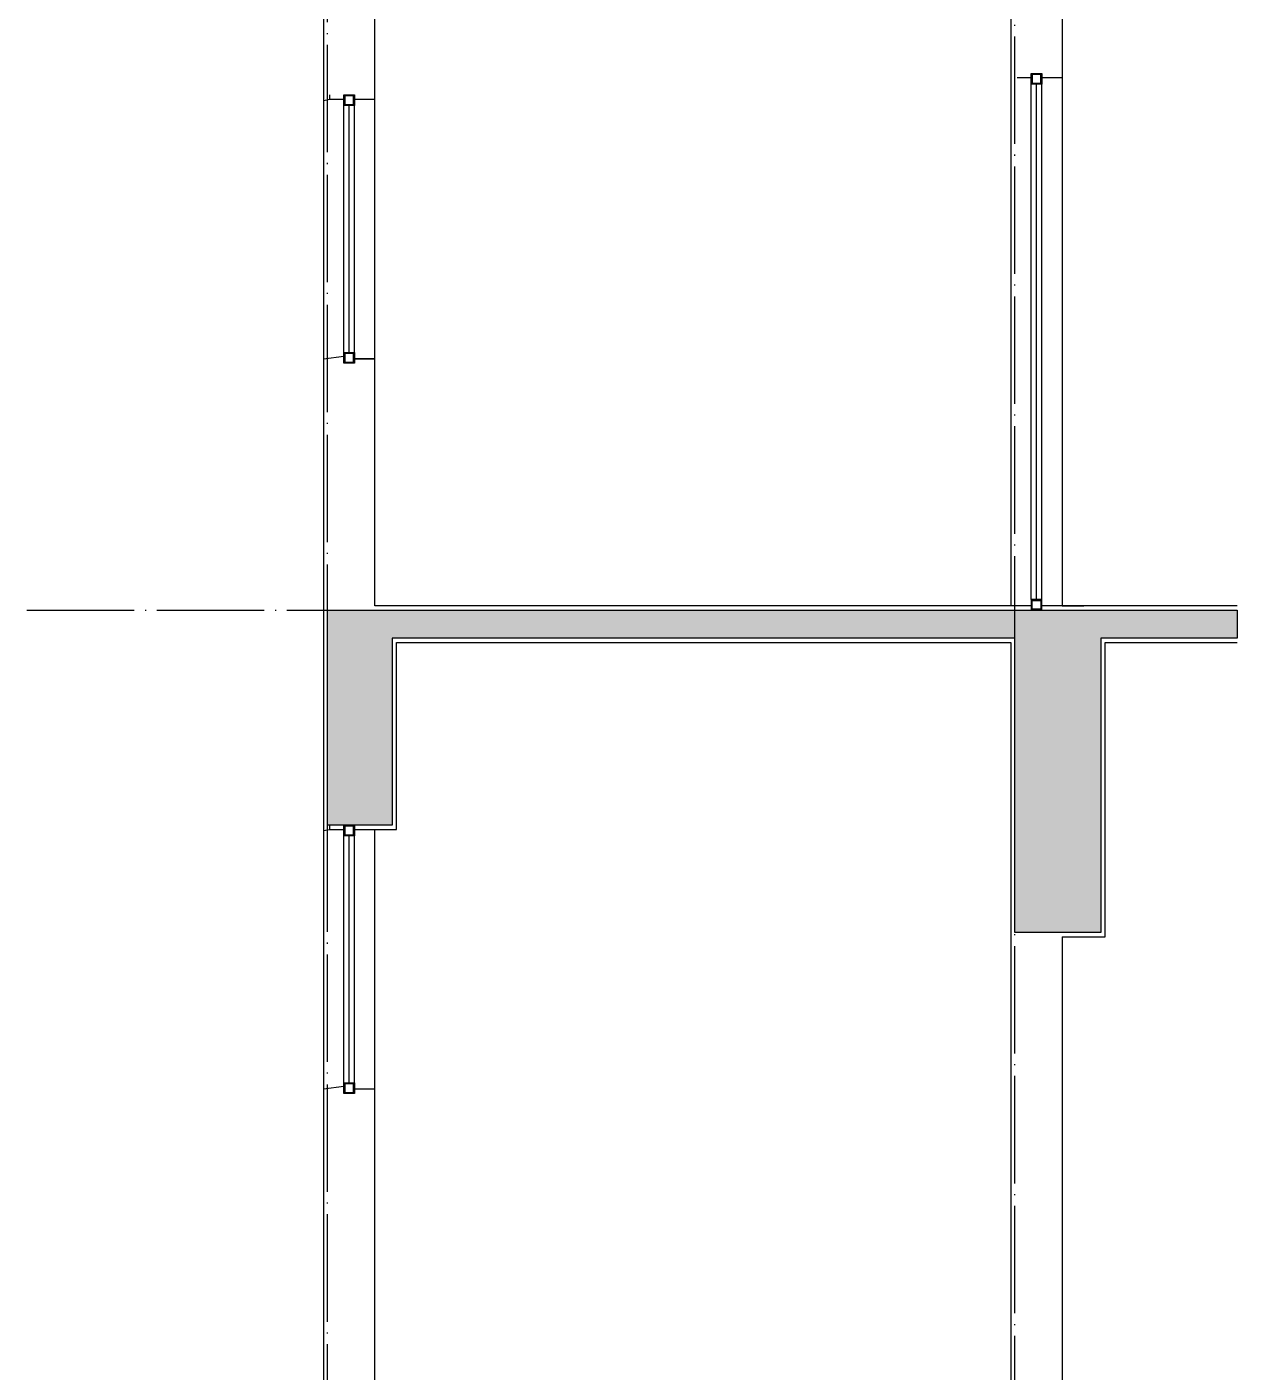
# Model space of a CAD drawing. Extents: x 6843040 to 15500510, y -6507076 to -4940511.
# Drawn here: x 7674572 to 7680206, y -6171037 to -6164774 of the extents above; entities that cross this region are included whole.
import ezdxf

# ---------------------------------------------------------------- set-up
doc = ezdxf.new("R2010")
doc.units = 0
doc.header["$LTSCALE"] = 1000
doc.header["$MEASUREMENT"] = 0
doc.linetypes.add('DOTE', pattern=[2.42, 2, -0.2, 0.02, -0.2])
for name, color, linetype in [('DOTE', 8, 'DOTE'), ('E_LINE_1', 1, 'Continuous'), ('PUB_HATCH', 8, 'Continuous'), ('WINDOW', 4, 'Continuous'), ('批荡层', 213, 'Continuous')]:
    doc.layers.add(name, color=color, linetype=linetype)

msp = doc.modelspace()

# ---------------------------------------------------------------- hatches: boundary and pattern name
at = {"layer": 'PUB_HATCH'}
h = msp.add_hatch(dxfattribs=at)
h.set_pattern_fill('钢筋混凝土', color=256, scale=25, style=0)
h.set_pattern_definition([(45, (-594.645, 0), (-44.19417382, 44.19417382), []), (50, (-594.65, 0), (179.3150457, -15.6880337), [18.75, -206.25]), (355, (-594.65, 0), (-34.6878334, 188.0480334), [15, -165]), (100.4514, (-579.7, -1.3), (144.6273454, 172.3598855), [15.9350475, -175.285528]), (46.1842, (-594.65, 50), (266.810262, -41.3797536), [28.125, -309.375]), (96.6356, (-572.4, 46.55), (233.6656764, 243.529468), [23.902572, -262.92825]), (351.1842, (-594.65, 50), (233.665486, 243.52965), [22.5, -247.5]), (21, (-569.65, 37.5), (149.226763, -100.6547227), [18.75, -206.25]), (326, (-569.65, 37.5), (60.828833, 181.2875113), [15, -165]), (71.4514, (-557.21, 29.11), (210.055657, 80.6326242), [15.9350475, -175.285528]), (37.5, (-594.645, 0), (3.03996383, 83.22346346), [0, -163, 0, -167.5, 0, -165.625]), (7.5, (-594.645, 0), (65.7673844, 98.602928), [0, -95.5, 0, -159.25, 0, -63.125]), (327.5, (-650.395, 0), (133.45560904, -5.63871793), [0, -62.5, 0, -195, 0, -258.75]), (317.5, (-675.4, 0), (145.7965423, 25.0262456), [0, -81.25, 0, -129.5, 0, -183.75])])
h.paths.add_polyline_path([(7679172.5, -6167619.9), (7676272.5, -6167619.9), (7676272.5, -6168489.9), (7675972.5, -6168489.9), (7675972.5, -6167489.9), (7680206.5, -6167489.9), (7680206.5, -6167619.9), (7679572.5, -6167619.9), (7679572.5, -6168989.9), (7679172.5, -6168989.9)])

# ---------------------------------------------------------------- linework, layer by layer
at = {"layer": 'DOTE', "ltscale": 0.25}
for p, q in [((7679172.5, -6181048.2), (7679172.5, -6150148.4)), ((7675972.5, -6181087.2), (7675972.5, -6150305.7))]:
    msp.add_line(p, q, dxfattribs=at)
at = {"layer": 'DOTE', "linetype": 'DOTE', "ltscale": 0.25}
msp.add_lwpolyline([(7674572.5, -6167489.9), (7680206.5, -6167489.9)], dxfattribs=at)
msp.add_lwpolyline([(7674572.5, -6167489.9), (7680206.5, -6167489.9)], dxfattribs=at)
at = {"layer": 'E_LINE_1'}
msp.add_lwpolyline([(7679172.5, -6167619.9), (7676272.5, -6167619.9), (7676272.5, -6168489.9), (7675972.5, -6168489.9), (7675972.5, -6167489.9), (7680206.5, -6167489.9), (7680206.5, -6167619.9), (7679572.5, -6167619.9), (7679572.5, -6168989.9), (7679172.5, -6168989.9), (7679172.5, -6167619.9)], dxfattribs=at)
at = {"layer": 'WINDOW'}
for p, q in [((7679247.5, -6167439.9, 0), (7679247.5, -6165039.9, 0)), ((7679272.5, -6167439.9), (7679272.5, -6165039.9)), ((7679297.5, -6167439.9, 0), (7679297.5, -6165039.9, 0)), ((7676047.5, -6166290, 0), (7676047.5, -6165140, 0)), ((7676072.5, -6166290), (7676072.5, -6165140)), ((7676097.5, -6166290, 0), (7676097.5, -6165140, 0)), ((7676047.5, -6169689.9, 0), (7676047.5, -6168539.9, 0)), ((7676072.5, -6169689.9), (7676072.5, -6168539.9)), ((7676097.5, -6169689.9, 0), (7676097.5, -6168539.9, 0))]:
    msp.add_line(p, q, dxfattribs=at)
for points in [[(7679247.5, -6164989.9), (7679297.5, -6164989.9), (7679297.5, -6165039.9), (7679247.5, -6165039.9)], [(7679292.5, -6164994.9), (7679252.5, -6164994.9), (7679252.5, -6165034.9), (7679292.5, -6165034.9)], [(7676047.5, -6166290), (7676097.5, -6166290), (7676097.5, -6166340), (7676047.5, -6166340)], [(7676092.5, -6166295), (7676052.5, -6166295), (7676052.5, -6166335), (7676092.5, -6166335)], [(7679247.5, -6167489.9), (7679297.5, -6167489.9), (7679297.5, -6167439.9), (7679247.5, -6167439.9)], [(7679292.5, -6167484.9), (7679252.5, -6167484.9), (7679252.5, -6167444.9), (7679292.5, -6167444.9)], [(7676047.5, -6169689.9), (7676097.5, -6169689.9), (7676097.5, -6169739.9), (7676047.5, -6169739.9)], [(7676092.5, -6169694.9), (7676052.5, -6169694.9), (7676052.5, -6169734.9), (7676092.5, -6169734.9)]]:
    msp.add_lwpolyline(points, close=True, dxfattribs=at)
at = {"layer": 'WINDOW', "elevation": 0}
for points in [[(7676047.5, -6165090), (7676097.5, -6165090), (7676097.5, -6165140), (7676047.5, -6165140)], [(7676092.5, -6165095), (7676052.5, -6165095), (7676052.5, -6165135), (7676092.5, -6165135)], [(7676047.5, -6168489.9), (7676097.5, -6168489.9), (7676097.5, -6168539.9), (7676047.5, -6168539.9)], [(7676092.5, -6168494.9), (7676052.5, -6168494.9), (7676052.5, -6168534.9), (7676092.5, -6168534.9)]]:
    msp.add_lwpolyline(points, close=True, dxfattribs=at)
at = {"layer": '批荡层'}
for p, q in [((7675952.5, -6161339.9), (7675952.5, -6165110)), ((7679297.5, -6165009.9), (7679392.5, -6165009.9)), ((7675982.5, -6165110), (7676047.5, -6165110)), ((7676047.5, -6166308), (7675952.5, -6166320)), ((7679247.5, -6167469.9), (7676192.5, -6167469.9)), ((7680206.5, -6167469.9), (7679297.5, -6167469.9)), ((7680106.8, -6167469.9), (7679392.5, -6167469.9)), ((7675952.5, -6168515.9), (7675952.5, -6171109.9)), ((7675982.5, -6168509.9), (7676047.5, -6168509.9)), ((7676047.5, -6169707.9), (7675952.5, -6169719.9))]:
    msp.add_line(p, q, dxfattribs=at)
for points in [[(7676097.5, -6162509.8), (7676292.5, -6162509.8), (7676292.5, -6161639.8), (7679152.5, -6161639.8), (7679152.5, -6167469.8), (7676192.5, -6167469.8), (7676192.5, -6166319.8), (7676097.5, -6166319.8)], [(7676192.5, -6167469.9), (7676192.5, -6162509.9)], [(7679392.5, -6163009.8), (7679392.5, -6167469.8), (7679492.5, -6167469.8), (7679492.5, -6167469.9)], [(7679182.5, -6165009.9), (7679247.5, -6165009.9)], [(7675952.5, -6165116), (7675982.5, -6165110), (7675982.5, -6165090)], [(7675952.5, -6165110), (7675952.5, -6168515.9)], [(7676097.5, -6165110), (7676192.5, -6165110)], [(7676192.5, -6166320), (7676097.5, -6166320)], [(7676097.5, -6168509.9), (7676292.5, -6168509.9), (7676292.5, -6167639.9), (7679152.5, -6167639.9), (7679152.5, -6173469.9), (7676192.5, -6173469.9), (7676192.5, -6172319.9), (7676097.5, -6172319.9)], [(7679392.5, -6169009.9), (7679592.5, -6169009.9), (7679592.5, -6167639.9), (7680206.5, -6167639.9)], [(7676192.5, -6172319.9), (7676192.5, -6168509.9)], [(7679392.5, -6169009.9), (7679392.5, -6173469.9), (7679492.5, -6173469.9), (7679492.5, -6174509.9), (7679392.5, -6174509.9), (7679392.5, -6179469.9)], [(7676192.5, -6169719.9), (7676097.5, -6169719.9)]]:
    msp.add_lwpolyline(points, dxfattribs=at)
at = {"layer": '批荡层', "elevation": 0}
msp.add_lwpolyline([(7675952.5, -6168515.9), (7675982.5, -6168509.9), (7675982.5, -6168489.9)], dxfattribs=at)

doc.saveas('drawing.dxf')
